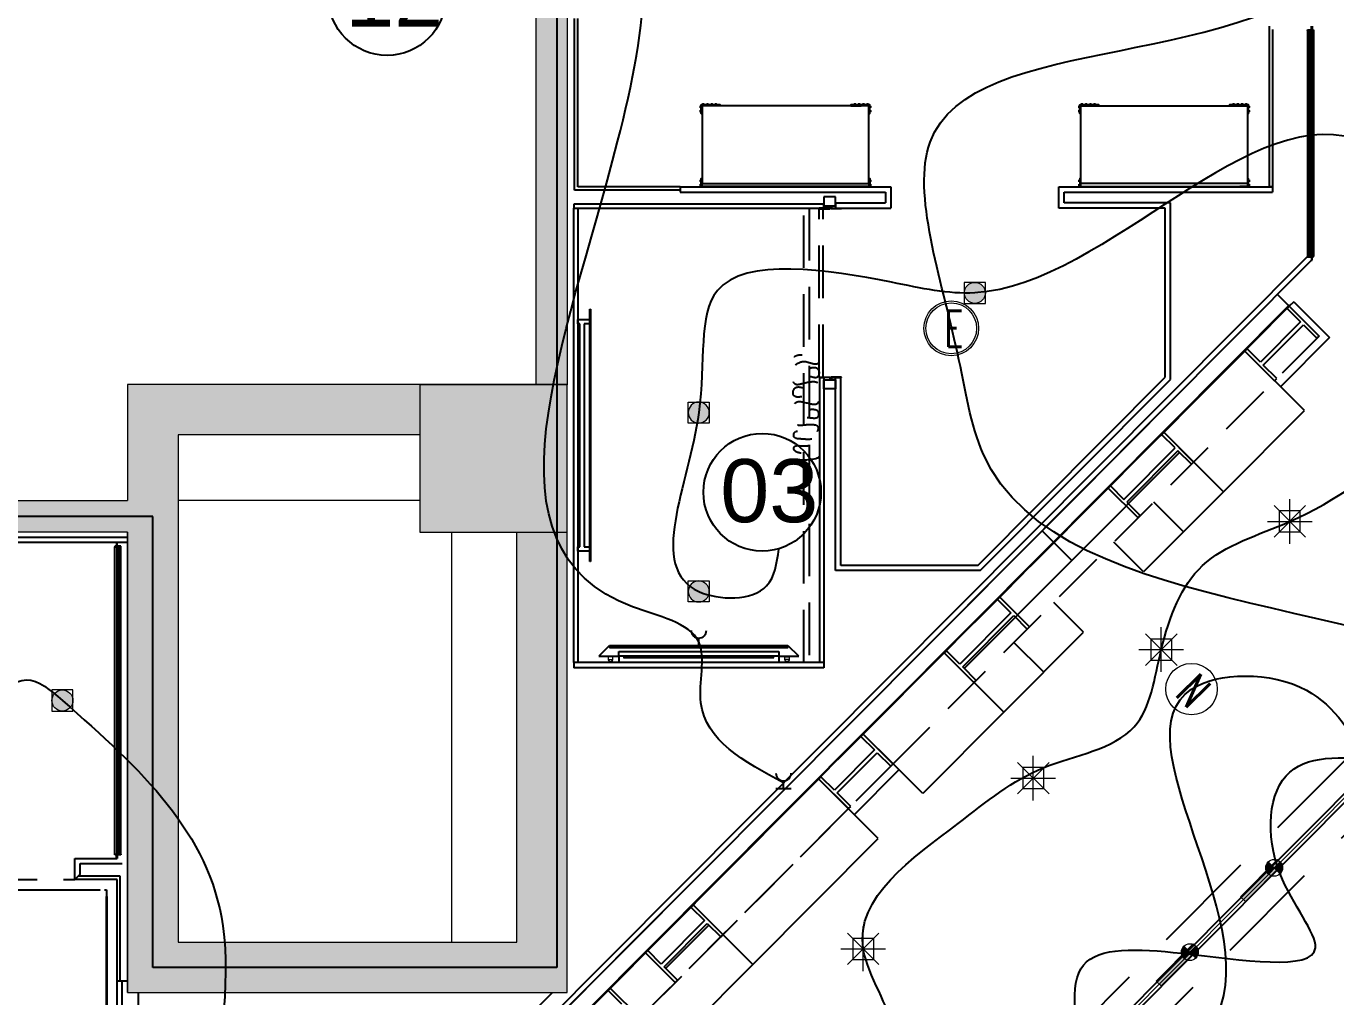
# Model space of a CAD drawing. Header units: millimetres. Extents: x 5896 to 6381, y 4295 to 4378.
# Drawn here: x 6315.43 to 6321.66, y 4362.7 to 4367.32 of the extents above; entities that cross this region are included whole.
import ezdxf

# ---------------------------------------------------------------- set-up
doc = ezdxf.new("R2010")
doc.units = ezdxf.units.MM
for name, pattern in [('DASHED', [0.75, 0.5, -0.25]), ('HIDDEN2', [0.1875, 0.125, -0.0625]), ('NASCOSTA', [0.375, 0.25, -0.125]), ('PHANTOM2', [1.25, 0.625, -0.125, 0.125, -0.125, 0.125, -0.125]), ('PUNTO2', [0.125, 0, -0.125]), ('TRATTEGGIATA', [0.75, 0.5, -0.25])]:
    doc.linetypes.add(name, pattern=pattern)
for name, color, linetype in [('ax-arredo piani', 2, 'Continuous'), ('ax-arredo piani rossi', 1, 'Continuous'), ('ax-arredo proiezioni', 1, 'NASCOSTA'), ('ax-arredo sez', 6, 'Continuous'), ('Pareti02', 3, 'Continuous'), ('piani-rossi', 1, 'Continuous'), ('proiezioni', 2, 'NASCOSTA'), ('sezioni 02', 3, 'Continuous'), ('tenda', 2, 'HIDDEN2'), ('TESTI', 3, 'Continuous'), ('Urban', 6, 'Continuous'), ('VITI', 1, 'Continuous')]:
    doc.layers.add(name, color=color, linetype=linetype)
for name, color, linetype, true_color in [('LD_beam', 7, 'DASHED', 0x7ec8c8), ('LD_track', 7, 'Continuous', 0x7ec8c8), ('PROIEZ-FASCIONE', 7, 'TRATTEGGIATA', 0xb4b08e)]:
    doc.layers.add(name, color=color, linetype=linetype, true_color=true_color)
doc.layers.add('LD_def-points', color=11, linetype='Continuous', lineweight=5, plot=False)
for name, color, linetype, lineweight, true_color in [('LD_light', 7, 'Continuous', 5, 0xf00000), ('LD_N', 7, 'Continuous', 9, 0x41c62a), ('R-HATCH', 7, 'Continuous', 9, 0xbababa), ('R-WALL', 7, 'Continuous', 9, 0xbababa)]:
    doc.layers.add(name, color=color, linetype=linetype, lineweight=lineweight, true_color=true_color)
doc.layers.add('R-BORDER', color=7, linetype='PHANTOM2', true_color=0xdb0000, plot=False)
doc.styles.add('cart-inver', font='Arial.ttf')
doc.styles.add('SIMPLEX', font='SIMPLEX.SHX', dxfattribs={"width": 0.65})

# ---------------------------------------------------------------- blocks, each defined once
blk = doc.blocks.new('f')
at = {"layer": 'LD_light', "lineweight": 5, "ltscale": 0.5}
h = blk.add_hatch(color=256, dxfattribs=at)
h.dxf.hatch_style = 1
h.paths.add_polyline_path([(-4698.39, 3404.16, 0.414214), (-4702.39, 3400.16), (-4698.39, 3400.16)])
at = {"layer": 'LD_light', "lineweight": 5}
h = blk.add_hatch(color=256, dxfattribs=at)
h.dxf.hatch_style = 1
h.paths.add_polyline_path([(-4677.39, 3398.53), (-4677.39, 3401.79), (-4702.39, 3401.79), (-4702.39, 3398.53)])
at = {"layer": 'LD_light', "lineweight": 5, "ltscale": 0.5}
h = blk.add_hatch(color=256, dxfattribs=at)
h.dxf.hatch_style = 1
h.paths.add_polyline_path([(-4694.39, 3400.16), (-4698.39, 3400.16), (-4698.39, 3396.16, 0.414214)])
at = {"layer": 'LD_light', "lineweight": 5}
for p, q in [((-4702.39, 3400.16), (-4694.39, 3400.16)), ((-4698.39, 3404.16), (-4698.39, 3396.16))]:
    blk.add_line(p, q, dxfattribs=at)
blk.add_lwpolyline([(-4677.39, 3401.79), (-4702.39, 3401.79), (-4702.39, 3398.53), (-4677.39, 3398.53)], close=True, dxfattribs=at)
blk.add_circle((-4698.39, 3400.16), 4, dxfattribs=at)
blk.add_circle((-4698.39, 3400.16), 4, dxfattribs=at)
blk = doc.blocks.new('E7')
at = {"layer": 'LD_light'}
for p, q in [((-0.075, -0.075), (0.075, 0.075)), ((-0.075, 0.075), (0.075, -0.075)), ((0, -0.1061), (0, 0.1061)), ((-0.1061, 0), (0.1061, 0))]:
    blk.add_line(p, q, dxfattribs=at)
blk.add_lwpolyline([(-0.05, -0.05), (0.05, -0.05), (0.05, 0.05), (-0.05, 0.05)], close=True, dxfattribs=at)
blk = doc.blocks.new('E2-6')
at = {"layer": 'LD_light'}
h = blk.add_hatch(color=256, dxfattribs=at)
h.dxf.hatch_style = 1
edge = h.paths.add_edge_path()
edge.add_arc((0, 0), 0.05, 0, 360)
blk.add_lwpolyline([(-0.05, -0.05), (0.05, -0.05), (0.05, 0.05), (-0.05, 0.05)], close=True, dxfattribs=at)
blk.add_circle((0, 0), 0.05, dxfattribs=at)
blk = doc.blocks.new('sp')
at = {"layer": 'LD_light'}
h = blk.add_hatch(color=256, dxfattribs=at)
h.dxf.hatch_style = 1
h.paths.add_polyline_path([(-6562.86, 2775.33, 1), (-6552.86, 2775.33, 1)])
blk.add_lwpolyline([(-6562.86, 2770.33), (-6552.86, 2770.33), (-6552.86, 2780.33), (-6562.86, 2780.33)], close=True, dxfattribs=at)
blk.add_circle((-6557.86, 2775.33), 5, dxfattribs=at)
blk = doc.blocks.new('ioo')
at = {"layer": 'LD_light', "elevation": 0}
blk.add_lwpolyline([(-3044.5, 2505.5), (-3066.5, 2505.5), (-3066.5, 2493.5), (-3044.5, 2493.5)], close=True, dxfattribs=at)
at = {"layer": 'LD_light', "ltscale": 0.1}
for radius in [11, 10]:
    blk.add_arc((-3055.5, 2505.5, 0), radius, 359.79563, 180.20437, dxfattribs=at)
blk = doc.blocks.new('e')
at = {"layer": 'LD_light', "color": 160, "true_color": 0x1a53ff}
for radius in [8.4, 7.78]:
    blk.add_circle((0, 0), radius, dxfattribs=at)
at = {"layer": 'LD_light', "color": 160, "true_color": 0x1a53ff, "style": 'SIMPLEX', "width": 0.65}
blk.add_text('E', height=11.01, dxfattribs=at).set_placement((-2.02, -5.7))
blk = doc.blocks.new('notturna')
at = {"layer": 'LD_N'}
blk.add_circle((21.1399, -17.0434), 0.084, dxfattribs=at)
at = {"layer": 'LD_N', "style": 'SIMPLEX', "width": 0.65}
blk.add_text('N', height=0.1101, dxfattribs=at).set_placement((21.1144, -17.0975))
blk = doc.blocks.new('bullone fianco')
at = {"layer": 'VITI'}
for p, q in [((-0.0033, 0.0002), (-0.0033, 0.007)), ((-0.0003, 0.0081), (-0.0029, 0.0081)), ((-0.0003, 0.0059), (-0.0029, 0.0059)), ((-0.0003, 0.0013), (-0.0029, 0.0013)), ((-0.0003, -0.001), (-0.0003, 0.0081)), ((-0.0003, 0.0072), (-0.0003, 0.0081)), ((0, 0.0072), (-0.0003, 0.0072)), ((-0.0003, 0), (-0.0003, -0.001)), ((0, 0), (-0.0003, 0)), ((0, 0), (0, 0.0072)), ((-0.0003, -0.001), (-0.0029, -0.001))]:
    blk.add_line(p, q, dxfattribs=at)
for centre, radius, start, end in [((-0.0012, 0.007), 0.00209, 147.13278, 212.86722), ((0.0046, 0.0036), 0.00787, 163.22135, 196.77865), ((-0.0012, 0.0002), 0.00209, 147.13278, 212.86722)]:
    blk.add_arc(centre, radius, start, end, dxfattribs=at)
blk = doc.blocks.new('112')
at = {"layer": 'R-HATCH', "ltscale": 10000}
h = blk.add_hatch(color=253, dxfattribs=at)
h.dxf.hatch_style = 1
h.paths.add_polyline_path([(6103.7307, 4414.0136), (6104.4307, 4414.0136), (6104.4307, 4414.7136), (6103.7307, 4414.7136)])
h.paths.add_polyline_path([(6104.4307, 4422.4121), (6104.4307, 4423.1121), (6103.7307, 4423.1121), (6103.7307, 4422.4121)])
h.paths.add_polyline_path([(6095.3307, 4422.4136), (6095.3307, 4423.1136), (6096.0307, 4423.1136), (6096.0307, 4422.4136)])
h.paths.add_polyline_path([(6096.0307, 4414.0136), (6096.0307, 4414.7136), (6095.3307, 4414.7136), (6095.3307, 4414.0136)])
h.paths.add_polyline_path([(6096.0307, 4405.6126), (6096.0307, 4406.3126), (6095.3307, 4406.3126), (6095.3307, 4405.6126)])
h.paths.add_polyline_path([(6087.6307, 4405.8039), (6087.6307, 4406.5039), (6086.9307, 4406.5039), (6086.9307, 4405.8039)])
h.paths.add_polyline_path([(6086.9307, 4414.7136), (6087.6307, 4414.7136), (6087.6307, 4414.0136), (6086.9307, 4414.0136)])
h = blk.add_hatch(color=253, dxfattribs=at)
h.dxf.hatch_style = 1
h.paths.add_polyline_path([(6096.0307, 4417.3256), (6096.0307, 4422.4136), (6095.9307, 4422.4136), (6095.9307, 4417.4256), (6095.3807, 4417.4256), (6095.3807, 4417.3256), (6095.8807, 4417.3256), (6095.8807, 4414.7156), (6096.0307, 4414.7156)])
h = blk.add_hatch(color=253, dxfattribs=at)
h.dxf.hatch_style = 1
h.paths.add_polyline_path([(6094.1807, 4414.4756), (6095.3307, 4414.4756), (6095.3307, 4414.7156), (6093.9407, 4414.7156), (6093.9407, 4414.1636), (6087.6307, 4414.1636), (6087.6307, 4414.0136), (6093.9407, 4414.0136), (6093.9407, 4411.8256), (6096.0307, 4411.8256), (6096.0307, 4414.0136), (6095.7907, 4414.0136), (6095.7907, 4412.0656), (6094.1807, 4412.0656)])
at = {"layer": 'ax-arredo piani', "color": 253}
for p, q in [((6096.1377, 4415.0737), (6096.1407, 4415.0737)), ((6096.1377, 4413.8737), (6096.1377, 4415.0737)), ((6096.1407, 4415.0737), (6096.1407, 4413.8737)), ((6096.0807, 4415.0037), (6096.0807, 4415.0237)), ((6096.0807, 4415.0237), (6096.1377, 4415.0237)), ((6096.0907, 4415.0037), (6096.0807, 4415.0037)), ((6096.0907, 4413.9437), (6096.0907, 4415.0037)), ((6096.1377, 4415.0037), (6096.1107, 4415.0037)), ((6096.1107, 4415.0037), (6096.1107, 4413.9437)), ((6096.1377, 4415.0237), (6096.1377, 4415.0037)), ((6099.2512, 4414.8742), (6098.8665, 4414.488)), ((6099.5346, 4414.5919), (6099.2512, 4414.8742)), ((6099.1498, 4414.2057), (6099.5346, 4414.5919)), ((6097.7761, 4413.5068), (6098.7992, 4414.5338)), ((6098.8665, 4414.488), (6099.1498, 4414.2057)), ((6097.9178, 4413.3656), (6098.9409, 4414.3927)), ((6098.2876, 4414.0203), (6098.4293, 4413.8791)), ((6096.0807, 4413.9237), (6096.0807, 4413.9437)), ((6096.0807, 4413.9437), (6096.0907, 4413.9437)), ((6096.1107, 4413.9437), (6096.1377, 4413.9437)), ((6096.1377, 4413.9437), (6096.1377, 4413.9237)), ((6096.1377, 4413.9237), (6096.0807, 4413.9237)), ((6096.1407, 4413.8737), (6096.1377, 4413.8737)), ((6097.4374, 4413.0535), (6097.8222, 4413.4397)), ((6097.8222, 4413.4397), (6098.1055, 4413.1574)), ((6098.1055, 4413.1574), (6097.7208, 4412.7712)), ((6097.7208, 4412.7712), (6097.4374, 4413.0535)), ((6097.2256, 4412.8409), (6096.6291, 4412.2421)), ((6097.2257, 4412.8409), (6096.6292, 4412.2421)), ((6097.509, 4412.5585), (6097.2256, 4412.8409)), ((6097.5091, 4412.5586), (6097.2257, 4412.8409)), ((6096.9125, 4411.9598), (6097.5091, 4412.5586)), ((6096.9125, 4411.9598), (6097.509, 4412.5585)), ((6096.3564, 4412.0817), (6096.5619, 4412.288)), ((6096.5726, 4412.2987), (6096.5725, 4412.2986)), ((6096.6291, 4412.2421), (6096.9125, 4411.9598)), ((6096.6292, 4412.2421), (6096.9125, 4411.9598)), ((6096.4981, 4411.9405), (6096.7036, 4412.1468)), ((6096.7143, 4412.1575), (6096.7142, 4412.1575)), ((6096.1678, 4411.8924), (6095.9623, 4411.6861))]:
    blk.add_line(p, q, dxfattribs=at)
for points in [[(6097.464, 4416.0397), (6097.464, 4416.0397), (6096.672, 4416.0397), (6096.672, 4416.0397), (6096.672, 4416.0397), (6096.672, 4415.6707), (6097.464, 4415.6707), (6097.464, 4416.0397)], [(6096.757, 4416.0427), (6096.757, 4416.0397), (6096.708, 4416.0397), (6096.708, 4416.0427)], [(6097.379, 4416.0427), (6097.379, 4416.0397), (6097.428, 4416.0397), (6097.428, 4416.0427)]]:
    blk.add_lwpolyline(points, close=True, dxfattribs=at)
at = {"layer": 'ax-arredo piani', "color": 253, "elevation": 0}
for points in [[(6098.472, 4416.0397), (6098.472, 4416.0397), (6099.264, 4416.0397), (6099.264, 4416.0397), (6099.264, 4416.0397), (6099.264, 4415.6707), (6098.472, 4415.6707), (6098.472, 4416.0397)], [(6098.557, 4416.0427), (6098.557, 4416.0397), (6098.508, 4416.0397), (6098.508, 4416.0427)], [(6099.179, 4416.0427), (6099.179, 4416.0397), (6099.228, 4416.0397), (6099.228, 4416.0427)]]:
    blk.add_lwpolyline(points, close=True, dxfattribs=at)
at = {"layer": 'ax-arredo piani rossi', "color": 253}
for p, q in [((6099.578, 4416.3978), (6099.5781, 4415.3256)), ((6099.4063, 4415.1432), (6099.4629, 4415.0867)), ((6099.4841, 4415.108), (6099.4629, 4415.0867)), ((6099.4841, 4415.108), (6099.6541, 4414.9386)), ((6099.6541, 4414.9386), (6099.4212, 4414.7048)), ((6099.1498, 4414.2057), (6098.7704, 4413.8247)), ((6099.1498, 4414.2057), (6098.7704, 4413.8247)), ((6099.1498, 4414.2057), (6098.9601, 4414.0152)), ((6098.9601, 4414.0152), (6098.8184, 4414.1564)), ((6093.8807, 4412.4836), (6093.8807, 4413.9436)), ((6098.7704, 4413.8247), (6098.6287, 4413.9659)), ((6098.7704, 4413.8247), (6098.6287, 4413.9659)), ((6098.485, 4413.5383), (6098.3433, 4413.6795)), ((6098.1055, 4413.1574), (6098.485, 4413.5383)), ((6098.2953, 4413.3479), (6098.1536, 4413.489)), ((6098.1055, 4413.1574), (6098.2953, 4413.3479)), ((6097.3957, 4412.6716), (6097.6074, 4412.8841)), ((6096.019, 4411.6296), (6096.6398, 4412.2528)), ((6096.2918, 4411.3367), (6096.9125, 4411.9598))]:
    blk.add_line(p, q, dxfattribs=at)
at = {"layer": 'ax-arredo proiezioni', "color": 253}
for p, q in [((6097.1557, 4413.3938), (6097.1557, 4415.5537)), ((6097.1557, 4415.5537), (6097.1807, 4415.5537)), ((6097.1807, 4415.5537), (6097.1807, 4413.3938)), ((6097.1807, 4413.3938), (6097.1557, 4413.3938))]:
    blk.add_line(p, q, dxfattribs=at)
at = {"layer": 'ax-arredo sez', "color": 253}
for p, q in [((6096.0657, 4415.6387), (6096.0657, 4416.4537)), ((6096.0807, 4415.6537), (6096.0807, 4416.4537)), ((6099.368, 4415.6537), (6099.368, 4416.4178)), ((6099.383, 4416.4028), (6099.383, 4415.6537)), ((6099.55, 4416.3978), (6099.55, 4416.4008)), ((6099.55, 4416.4008), (6099.568, 4416.4008)), ((6099.578, 4416.3978), (6099.55, 4416.3978)), ((6099.56, 4416.3978), (6099.55, 4416.3978)), ((6099.55, 4416.3978), (6099.5501, 4415.3256)), ((6099.56, 4416.3968), (6099.561, 4416.3978)), ((6099.5601, 4415.3256), (6099.56, 4416.3978)), ((6099.5601, 4415.3266), (6099.56, 4416.3968)), ((6099.561, 4416.3978), (6099.567, 4416.3978)), ((6099.567, 4416.3978), (6099.568, 4416.3968)), ((6099.568, 4416.4008), (6099.568, 4416.4178)), ((6099.568, 4416.3968), (6099.5681, 4415.3266)), ((6099.571, 4416.4178), (6099.571, 4416.4008)), ((6099.571, 4416.4008), (6099.578, 4416.4008)), ((6099.578, 4416.4008), (6099.578, 4416.3978)), ((6096.568, 4415.6387), (6096.0657, 4415.6387)), ((6096.568, 4415.6537), (6096.0807, 4415.6537)), ((6096.568, 4415.6537), (6096.568, 4415.6387)), ((6099.383, 4415.6537), (6099.368, 4415.6537)), ((6097.2919, 4415.5567), (6097.2752, 4415.5567)), ((6097.2752, 4415.5567), (6097.2752, 4415.5537)), ((6097.2919, 4415.5537), (6097.2919, 4415.5567)), ((6097.2752, 4415.5537), (6097.2277, 4415.5537)), ((6097.2277, 4415.5537), (6097.2277, 4415.5507)), ((6097.2277, 4415.5507), (6097.2782, 4415.5507)), ((6097.2782, 4415.5507), (6097.2782, 4415.5537)), ((6097.2782, 4415.5537), (6097.2919, 4415.5537)), ((6097.2832, 4415.5507), (6097.2832, 4415.5537)), ((6097.2832, 4415.5537), (6097.3337, 4415.5537)), ((6097.3337, 4415.5507), (6097.2832, 4415.5507)), ((6097.3337, 4415.5537), (6097.3337, 4415.5507)), ((6099.5781, 4415.3256), (6099.5501, 4415.3256)), ((6099.5501, 4415.3256), (6099.5501, 4415.3226)), ((6099.5501, 4415.3256), (6099.5601, 4415.3256)), ((6099.5501, 4415.3226), (6099.5681, 4415.3226)), ((6099.5611, 4415.3256), (6099.5601, 4415.3266)), ((6099.5671, 4415.3256), (6099.5611, 4415.3256)), ((6099.5681, 4415.3266), (6099.5671, 4415.3256)), ((6099.5681, 4415.3226), (6099.5681, 4415.3056)), ((6099.5711, 4415.3056), (6099.5711, 4415.3226)), ((6099.5711, 4415.3226), (6099.5781, 4415.3226)), ((6099.5781, 4415.3226), (6099.5781, 4415.3256)), ((6099.5681, 4415.3056), (6099.5711, 4415.3056)), ((6099.4629, 4415.0867), (6099.4524, 4415.0761)), ((6099.4524, 4415.0761), (6099.5165, 4415.0122)), ((6099.6046, 4414.9456), (6099.4629, 4415.0867)), ((6099.5165, 4415.0122), (6099.3259, 4414.8209)), ((6099.3394, 4414.8075), (6099.5299, 4414.9988)), ((6099.5299, 4414.9988), (6099.594, 4414.935)), ((6099.594, 4414.935), (6099.6046, 4414.9456)), ((6099.2618, 4414.8848), (6099.2512, 4414.8742)), ((6099.2512, 4414.8742), (6099.3929, 4414.733)), ((6099.3259, 4414.8209), (6099.2618, 4414.8848)), ((6097.2277, 4414.7477), (6097.2277, 4414.7507)), ((6097.2277, 4414.7507), (6097.2782, 4414.7507)), ((6097.2752, 4414.7477), (6097.2277, 4414.7477)), ((6097.2752, 4414.7447), (6097.2752, 4414.7477)), ((6097.2782, 4414.7507), (6097.2782, 4414.7477)), ((6097.2782, 4414.7477), (6097.2919, 4414.7477)), ((6097.2832, 4414.7507), (6097.2832, 4414.7477)), ((6097.3337, 4414.7507), (6097.2832, 4414.7507)), ((6097.2832, 4414.7477), (6097.3337, 4414.7477)), ((6097.2919, 4414.7477), (6097.2919, 4414.7447)), ((6097.3337, 4414.7477), (6097.3337, 4414.7507)), ((6099.4035, 4414.7437), (6099.3394, 4414.8075)), ((6097.2919, 4414.7447), (6097.2752, 4414.7447)), ((6099.3929, 4414.733), (6099.4035, 4414.7437)), ((6098.8559, 4414.4773), (6098.8665, 4414.488)), ((6098.92, 4414.4135), (6098.8559, 4414.4773)), ((6098.8665, 4414.488), (6099.0082, 4414.3468)), ((6098.6769, 4414.1695), (6098.92, 4414.4135)), ((6098.9335, 4414.4001), (6098.6904, 4414.1561)), ((6098.9976, 4414.3362), (6098.9335, 4414.4001)), ((6099.0082, 4414.3468), (6098.9976, 4414.3362)), ((6098.6022, 4414.2227), (6098.6128, 4414.2333)), ((6098.7439, 4414.0816), (6098.6022, 4414.2227)), ((6098.6128, 4414.2333), (6098.6769, 4414.1695)), ((6098.6904, 4414.1561), (6098.7545, 4414.0922)), ((6098.7545, 4414.0922), (6098.7439, 4414.0816)), ((6093.8877, 4413.9466), (6093.8807, 4413.9466)), ((6093.8807, 4413.9466), (6093.8807, 4413.9436)), ((6093.8807, 4413.9436), (6093.9087, 4413.9436)), ((6093.8907, 4413.9636), (6093.8877, 4413.9636)), ((6093.8877, 4413.9636), (6093.8877, 4413.9466)), ((6093.8907, 4413.9466), (6093.8907, 4413.9636)), ((6093.9087, 4413.9466), (6093.8907, 4413.9466)), ((6093.8907, 4413.9426), (6093.8917, 4413.9436)), ((6093.8907, 4412.4846), (6093.8907, 4413.9426)), ((6093.8917, 4413.9436), (6093.8977, 4413.9436)), ((6093.8977, 4413.9436), (6093.8987, 4413.9426)), ((6093.9087, 4413.9436), (6093.8987, 4413.9436)), ((6093.8987, 4413.9436), (6093.8987, 4412.4836)), ((6093.8987, 4413.9426), (6093.8987, 4412.4846)), ((6093.9087, 4413.9436), (6093.9087, 4413.9466)), ((6093.9087, 4412.4836), (6093.9087, 4413.9436)), ((6098.0864, 4413.705), (6098.0758, 4413.6943)), ((6098.0758, 4413.6943), (6098.1399, 4413.6305)), ((6098.2281, 4413.5638), (6098.0864, 4413.705)), ((6098.1399, 4413.6305), (6097.8969, 4413.3865)), ((6097.9103, 4413.373), (6098.1534, 4413.617)), ((6098.1534, 4413.617), (6098.2175, 4413.5532)), ((6098.2175, 4413.5532), (6098.2281, 4413.5638)), ((6096.2307, 4413.4738), (6096.1807, 4413.4238)), ((6096.2307, 4413.4658), (6096.2307, 4413.4738)), ((6097.0807, 4413.4658), (6096.2307, 4413.4658)), ((6096.2327, 4413.4738), (6096.2317, 4413.4728)), ((6096.2317, 4413.4728), (6096.2317, 4413.4668)), ((6096.2317, 4413.4668), (6096.2327, 4413.4658)), ((6097.0787, 4413.4738), (6096.2327, 4413.4738)), ((6096.2327, 4413.4658), (6097.0787, 4413.4658)), ((6096.2757, 4413.4238), (6096.2757, 4413.4472)), ((6096.2757, 4413.4472), (6097.0357, 4413.4472)), ((6097.0357, 4413.4472), (6097.0357, 4413.4238)), ((6097.0797, 4413.4728), (6097.0787, 4413.4738)), ((6097.0787, 4413.4658), (6097.0797, 4413.4668)), ((6097.0797, 4413.4668), (6097.0797, 4413.4728)), ((6097.1307, 4413.4238), (6097.0807, 4413.4738)), ((6097.0807, 4413.4738), (6097.0807, 4413.4658)), ((6097.8328, 4413.4503), (6097.8222, 4413.4397)), ((6097.8222, 4413.4397), (6097.9639, 4413.2985)), ((6097.8969, 4413.3865), (6097.8328, 4413.4503)), ((6096.1807, 4413.4238), (6096.2757, 4413.4238)), ((6097.0357, 4413.4238), (6096.2757, 4413.4238)), ((6096.2757, 4413.4238), (6096.2757, 4413.3938)), ((6097.0357, 4413.4238), (6097.0357, 4413.3938)), ((6097.0357, 4413.4238), (6097.1307, 4413.4238)), ((6097.9744, 4413.3092), (6097.9103, 4413.373)), ((6097.9639, 4413.2985), (6097.9744, 4413.3092)), ((6097.4374, 4413.0535), (6097.4268, 4413.0428)), ((6097.4268, 4413.0428), (6097.4909, 4412.979)), ((6097.5791, 4412.9123), (6097.4374, 4413.0535)), ((6097.4909, 4412.979), (6097.3004, 4412.7877)), ((6097.3138, 4412.7743), (6097.5044, 4412.9656)), ((6097.5044, 4412.9656), (6097.5685, 4412.9017)), ((6097.5685, 4412.9017), (6097.5791, 4412.9123)), ((6097.2363, 4412.8516), (6097.2257, 4412.8409)), ((6097.2257, 4412.8409), (6097.3674, 4412.6998)), ((6097.3004, 4412.7877), (6097.2363, 4412.8516)), ((6097.378, 4412.7104), (6097.3138, 4412.7743)), ((6097.3674, 4412.6998), (6097.378, 4412.7104)), ((6093.8807, 4412.4806), (6093.8807, 4412.4836)), ((6093.8807, 4412.4836), (6093.9087, 4412.4836)), ((6093.8877, 4412.4806), (6093.8807, 4412.4806)), ((6093.8877, 4412.4636), (6093.8877, 4412.4806)), ((6093.8907, 4412.4636), (6093.8877, 4412.4636)), ((6093.8917, 4412.4836), (6093.8907, 4412.4846)), ((6093.9087, 4412.4806), (6093.8907, 4412.4806)), ((6093.8907, 4412.4806), (6093.8907, 4412.4636)), ((6093.8977, 4412.4836), (6093.8917, 4412.4836)), ((6093.8987, 4412.4846), (6093.8977, 4412.4836)), ((6093.8987, 4412.4836), (6093.9087, 4412.4836)), ((6093.9087, 4412.4836), (6093.9087, 4412.4806)), ((6093.8907, 4412.3636), (6093.6907, 4412.3636)), ((6093.9057, 4412.3786), (6093.7057, 4412.3786)), ((6093.8907, 4411.8814), (6093.8907, 4412.3636)), ((6093.9057, 4411.8814), (6093.9057, 4412.3786)), ((6096.6292, 4412.2421), (6096.6186, 4412.2315)), ((6096.6186, 4412.2315), (6096.6827, 4412.1676)), ((6096.7709, 4412.101), (6096.6292, 4412.2421)), ((6096.6827, 4412.1676), (6096.4772, 4411.9614)), ((6096.4906, 4411.9479), (6096.6962, 4412.1542)), ((6096.6962, 4412.1542), (6096.7603, 4412.0904)), ((6096.7603, 4412.0904), (6096.7709, 4412.101)), ((6096.4131, 4412.0252), (6096.4025, 4412.0146)), ((6096.4025, 4412.0146), (6096.5442, 4411.8734)), ((6096.4772, 4411.9614), (6096.4131, 4412.0252)), ((6096.5548, 4411.8841), (6096.4906, 4411.9479)), ((6096.5442, 4411.8734), (6096.5548, 4411.8841)), ((6096.2351, 4411.8466), (6096.2245, 4411.8359)), ((6096.2245, 4411.8359), (6096.2886, 4411.7721)), ((6096.3768, 4411.7054), (6096.2351, 4411.8466))]:
    blk.add_line(p, q, dxfattribs=at)
for points in [[(6096.708, 4416.0407), (6096.708, 4416.0437), (6096.668, 4416.0437), (6096.668, 4416.0037), (6096.671, 4416.0037), (6096.671, 4416.0407), (6096.708, 4416.0407)], [(6097.428, 4416.0407), (6097.428, 4416.0437), (6097.468, 4416.0437), (6097.468, 4416.0037), (6097.465, 4416.0037), (6097.465, 4416.0407), (6097.428, 4416.0407)], [(6096.708, 4415.6567), (6096.708, 4415.6537), (6096.668, 4415.6537), (6096.668, 4415.6937), (6096.671, 4415.6937), (6096.671, 4415.6567), (6096.708, 4415.6567)], [(6097.428, 4415.6567), (6097.428, 4415.6537), (6097.468, 4415.6537), (6097.468, 4415.6937), (6097.465, 4415.6937), (6097.465, 4415.6567), (6097.428, 4415.6567)]]:
    blk.add_lwpolyline(points, dxfattribs=at)
at = {"layer": 'ax-arredo sez', "color": 253, "elevation": 0}
for points in [[(6098.508, 4416.0407), (6098.508, 4416.0437), (6098.468, 4416.0437), (6098.468, 4416.0037), (6098.471, 4416.0037), (6098.471, 4416.0407), (6098.508, 4416.0407)], [(6099.228, 4416.0407), (6099.228, 4416.0437), (6099.268, 4416.0437), (6099.268, 4416.0037), (6099.265, 4416.0037), (6099.265, 4416.0407), (6099.228, 4416.0407)], [(6098.508, 4415.6567), (6098.508, 4415.6537), (6098.468, 4415.6537), (6098.468, 4415.6937), (6098.471, 4415.6937), (6098.471, 4415.6567), (6098.508, 4415.6567)], [(6099.228, 4415.6567), (6099.228, 4415.6537), (6099.268, 4415.6537), (6099.268, 4415.6937), (6099.265, 4415.6937), (6099.265, 4415.6567), (6099.228, 4415.6567)]]:
    blk.add_lwpolyline(points, dxfattribs=at)
at = {"layer": 'ax-arredo sez', "color": 253}
blk.add_lwpolyline([(6097.465, 4415.6697), (6097.465, 4415.6567), (6096.671, 4415.6567), (6096.671, 4415.6697)], close=True, dxfattribs=at)
at = {"layer": 'ax-arredo sez', "color": 253, "elevation": 0}
blk.add_lwpolyline([(6098.471, 4415.6697), (6098.471, 4415.6567), (6099.265, 4415.6567), (6099.265, 4415.6697)], close=True, dxfattribs=at)
at = {"layer": 'Pareti02', "color": 253}
for p, q in [((6096.568, 4415.6537), (6097.568, 4415.6537)), ((6096.568, 4415.6537), (6096.568, 4415.6287)), ((6096.568, 4415.6287), (6097.543, 4415.6287)), ((6097.543, 4415.6287), (6097.543, 4415.5787)), ((6097.568, 4415.6537), (6097.568, 4415.5538)), ((6097.568, 4415.6537), (6097.568, 4415.5537)), ((6098.368, 4415.5537), (6098.368, 4415.6537)), ((6098.368, 4415.6537), (6099.383, 4415.6537)), ((6098.393, 4415.5787), (6098.393, 4415.6287)), ((6098.393, 4415.6287), (6099.383, 4415.6287)), ((6099.383, 4415.6537), (6099.383, 4415.6287)), ((6097.3057, 4415.5787), (6097.543, 4415.5787)), ((6097.3057, 4415.5787), (6097.3057, 4415.5537)), ((6098.8982, 4415.5787), (6098.393, 4415.5787)), ((6098.8982, 4414.7395), (6098.8982, 4415.5787)), ((6097.3057, 4415.5537), (6097.568, 4415.5537)), ((6098.8732, 4415.5537), (6098.368, 4415.5537)), ((6098.8732, 4414.7498), (6098.8732, 4415.5537)), ((6094.9859, 4410.7414), (6099.5501, 4415.3229)), ((6095.0029, 4410.723), (6099.5681, 4415.3056)), ((6097.3057, 4413.8308), (6097.3057, 4414.7477)), ((6097.3307, 4413.8558), (6097.3307, 4414.7477)), ((6097.9826, 4413.8558), (6098.8732, 4414.7498)), ((6097.993, 4413.8308), (6098.8982, 4414.7395)), ((6093.9407, 4413.9886), (6092.8607, 4413.9886)), ((6093.9407, 4413.9636), (6092.8857, 4413.9636)), ((6097.993, 4413.8308), (6097.3057, 4413.8308)), ((6097.9826, 4413.8558), (6097.3307, 4413.8558)), ((6097.2497, 4413.3938), (6096.0617, 4413.3938)), ((6096.0617, 4413.3938), (6096.0617, 4413.3688)), ((6097.2497, 4413.3938), (6097.2497, 4413.3688)), ((6097.2497, 4413.3688), (6096.0617, 4413.3688)), ((6093.6907, 4412.3636), (6093.6907, 4412.4636)), ((6093.6907, 4412.4636), (6093.8907, 4412.4636)), ((6093.7157, 4412.3886), (6093.6907, 4412.3636)), ((6093.7157, 4412.3886), (6093.7157, 4412.4386)), ((6093.7157, 4412.4386), (6093.9157, 4412.4386)), ((6093.8907, 4410.8814), (6093.8907, 4411.8814)), ((6093.8907, 4411.8814), (6093.9407, 4411.8814)), ((6093.9157, 4410.8814), (6093.9157, 4411.8814)), ((6093.9907, 4411.8256), (6093.9907, 4410.748)), ((6094.9859, 4410.8476), (6095.9602, 4411.8256))]:
    blk.add_line(p, q, dxfattribs=at)
at = {"layer": 'piani-rossi', "color": 253}
blk.add_line((6095.9517, 4411.6755), (6096.5725, 4412.2986), dxfattribs=at)
at = {"layer": 'PROIEZ-FASCIONE', "color": 253}
for p, q in [((6087.8307, 4412.3136), (6093.8407, 4412.3136)), ((6093.8407, 4412.3136), (6093.8407, 4410.723))]:
    blk.add_line(p, q, dxfattribs=at)
at = {"layer": 'proiezioni', "color": 253}
for p, q in [((6097.2277, 4414.7507), (6097.2277, 4415.5507)), ((6097.2477, 4414.7507), (6097.2477, 4415.5507)), ((6097.4374, 4413.0535), (6099.4629, 4415.0867)), ((6099.4629, 4415.0867), (6099.6046, 4414.9456)), ((6099.6046, 4414.9456), (6097.5791, 4412.9123)), ((6095.2002, 4410.8077), (6097.4374, 4413.0535)), ((6097.4374, 4413.0535), (6097.5791, 4412.9123)), ((6097.5791, 4412.9123), (6097.4374, 4413.0535)), ((6097.5791, 4412.9123), (6095.3418, 4410.6665)), ((6095.4119, 4411.0202), (6097.2257, 4412.8409)), ((6097.2257, 4412.8409), (6097.3674, 4412.6998)), ((6097.3674, 4412.6998), (6095.5536, 4410.8791)), ((6092.8857, 4412.3636), (6093.6907, 4412.3636))]:
    blk.add_line(p, q, dxfattribs=at)
at = {"layer": 'R-BORDER', "color": 253, "ltscale": 10000}
for p, q in [((6095.9807, 4421.9837), (6095.9807, 4411.9456)), ((6094.0607, 4414.0886), (6087.6807, 4414.0886)), ((6094.0607, 4411.9456), (6094.0607, 4414.0886)), ((6095.9807, 4411.9456), (6094.0607, 4411.9456))]:
    blk.add_line(p, q, dxfattribs=at)
at = {"layer": 'R-WALL', "color": 253, "ltscale": 10000}
for p, q in [((6096.0307, 4417.4857), (6096.0307, 4414.7136)), ((6095.8807, 4417.3256), (6095.8807, 4414.7136)), ((6093.9407, 4414.7156), (6093.9407, 4414.1636)), ((6096.0307, 4414.7156), (6093.9407, 4414.7156)), ((6096.0307, 4414.7136), (6095.3307, 4414.7136)), ((6095.3307, 4414.7136), (6095.3307, 4414.0136)), ((6096.0307, 4411.8256), (6096.0307, 4414.7156)), ((6096.0307, 4414.0136), (6096.0307, 4414.7136)), ((6095.3307, 4414.4756), (6094.1807, 4414.4756)), ((6094.1807, 4414.4756), (6094.1807, 4412.0656)), ((6087.6307, 4414.1636), (6093.9407, 4414.1636)), ((6094.1807, 4414.1656), (6095.3307, 4414.1656)), ((6093.9407, 4414.0136), (6087.7307, 4414.0136)), ((6093.9407, 4411.8256), (6093.9407, 4414.0136)), ((6093.9407, 4414.0136), (6093.9407, 4411.8256)), ((6095.3307, 4414.0136), (6096.0307, 4414.0136)), ((6095.4807, 4414.0136), (6095.4807, 4412.0656)), ((6095.7907, 4412.0656), (6095.7907, 4414.0136)), ((6094.1807, 4412.0656), (6095.7907, 4412.0656)), ((6093.9407, 4411.8256), (6096.0307, 4411.8256))]:
    blk.add_line(p, q, dxfattribs=at)
at = {"layer": 'sezioni 02', "color": 253}
for p, q in [((6097.2497, 4415.6072), (6097.2497, 4415.5637)), ((6097.3057, 4415.6072), (6097.2497, 4415.6072)), ((6097.2497, 4415.5637), (6097.3057, 4415.5637)), ((6097.3057, 4415.5637), (6097.3057, 4415.6072)), ((6097.2497, 4414.6942), (6097.2497, 4414.7377)), ((6097.2497, 4414.7377), (6097.3057, 4414.7377)), ((6097.3057, 4414.6942), (6097.2497, 4414.6942)), ((6097.3057, 4414.7377), (6097.3057, 4414.6942))]:
    blk.add_line(p, q, dxfattribs=at)
at = {"layer": 'tenda', "color": 253}
blk.add_spline([(6097.1068, 4414.359), (6097.219, 4414.366), (6097.2258, 4414.3691), (6097.2238, 4414.3866), (6097.1706, 4414.3924), (6097.1163, 4414.3975), (6097.1078, 4414.4085), (6097.11, 4414.4187), (6097.1439, 4414.4234), (6097.1922, 4414.4251), (6097.2275, 4414.431), (6097.219, 4414.4511), (6097.1855, 4414.4545), (6097.1418, 4414.4562), (6097.1083, 4414.4668), (6097.1104, 4414.4863), (6097.1545, 4414.4897), (6097.2207, 4414.4936), (6097.2241, 4414.5131), (6097.1973, 4414.5233), (6097.163, 4414.5224), (6097.1121, 4414.5309), (6097.1095, 4414.5441), (6097.1901, 4414.5568), (6097.2249, 4414.564), (6097.2245, 4414.5852), (6097.1842, 4414.5954), (6097.135, 4414.5929), (6097.1083, 4414.6005), (6097.1117, 4414.6226), (6097.1821, 4414.6247), (6097.2241, 4414.6298), (6097.2253, 4414.6506), (6097.1893, 4414.6625), (6097.1503, 4414.6578), (6097.107, 4414.6633), (6097.1087, 4414.693), (6097.1787, 4414.6922), (6097.2253, 4414.696), (6097.2249, 4414.7172), (6097.1812, 4414.7257), (6097.1553, 4414.7202), (6097.1104, 4414.7197), (6097.107, 4414.7482), (6097.1464, 4414.7584), (6097.1863, 4414.7537), (6097.2211, 4414.752), (6097.2283, 4414.7783), (6097.2185, 4414.7915), (6097.1804, 4414.7902), (6097.1456, 4414.7797), (6097.1145, 4414.7822), (6097.1077, 4414.7881), (6097.1411, 4414.8222), (6097.1845, 4414.8187), (6097.2254, 4414.8187), (6097.2271, 4414.8409), (6097.2028, 4414.8537), (6097.1653, 4414.8548), (6097.1372, 4414.8546), (6097.1113, 4414.8473), (6097.1089, 4414.8457)], degree=3, dxfattribs=at)
at = {"layer": 'Urban', "color": 253}
for p, q in [((6096.0617, 4415.5727), (6096.0617, 4415.5537)), ((6097.2497, 4415.5727), (6096.0617, 4415.5727)), ((6097.2497, 4415.5537), (6097.2497, 4415.5727)), ((6096.0617, 4415.5537), (6097.2497, 4415.5537)), ((6096.0617, 4415.5537), (6096.0807, 4415.5537)), ((6096.0617, 4413.3938), (6096.0617, 4415.5537)), ((6096.0807, 4415.5537), (6096.0807, 4413.3938)), ((6097.2307, 4413.3938), (6097.2307, 4414.7477)), ((6097.2307, 4414.7477), (6097.2497, 4414.7477)), ((6097.2497, 4414.7477), (6097.2497, 4413.3938)), ((6096.0807, 4413.3938), (6096.0617, 4413.3938)), ((6097.2497, 4413.3938), (6097.2307, 4413.3938))]:
    blk.add_line(p, q, dxfattribs=at)
at = {"layer": 'VITI', "color": 253}
for points in [[(6096.668, 4416.0037), (6096.667, 4416.0037), (6096.667, 4416.0447), (6096.757, 4416.0447), (6096.757, 4416.0437), (6096.668, 4416.0437), (6096.668, 4416.0037)], [(6097.468, 4416.0037), (6097.469, 4416.0037), (6097.469, 4416.0447), (6097.379, 4416.0447), (6097.379, 4416.0437), (6097.468, 4416.0437), (6097.468, 4416.0037)]]:
    blk.add_lwpolyline(points, dxfattribs=at)
at = {"layer": 'VITI', "color": 253, "elevation": 0}
for points in [[(6098.468, 4416.0037), (6098.467, 4416.0037), (6098.467, 4416.0447), (6098.557, 4416.0447), (6098.557, 4416.0437), (6098.468, 4416.0437), (6098.468, 4416.0037)], [(6099.268, 4416.0037), (6099.269, 4416.0037), (6099.269, 4416.0447), (6099.179, 4416.0447), (6099.179, 4416.0437), (6099.268, 4416.0437), (6099.268, 4416.0037)]]:
    blk.add_lwpolyline(points, dxfattribs=at)
at = {"layer": 'VITI', "color": 253}
for points in [[(6096.667, 4415.6937), (6096.668, 4415.6937), (6096.668, 4415.6537), (6096.667, 4415.6537)], [(6097.468, 4415.6937), (6097.469, 4415.6937), (6097.469, 4415.6537), (6097.468, 4415.6537)]]:
    blk.add_lwpolyline(points, close=True, dxfattribs=at)
at = {"layer": 'VITI', "color": 253, "elevation": 0}
for points in [[(6098.468, 4415.6937), (6098.467, 4415.6937), (6098.467, 4415.6537), (6098.468, 4415.6537)], [(6099.269, 4415.6937), (6099.268, 4415.6937), (6099.268, 4415.6537), (6099.269, 4415.6537)]]:
    blk.add_lwpolyline(points, close=True, dxfattribs=at)
at = {"layer": 'VITI', "color": 253, "xscale": -1}
for p, rotation in [((6096.667, 4416.0378), 180), ((6096.667, 4416.0178), 180), ((6096.6811, 4416.0447), 90), ((6096.7011, 4416.0447), 90), ((6096.7211, 4416.0447), 90), ((6096.7411, 4416.0447), 90)]:
    blk.add_blockref('bullone fianco', p, dxfattribs=dict(at, rotation=rotation))
at = {"layer": 'VITI', "color": 253}
for p, rotation in [((6097.3949, 4416.0447), 270), ((6097.4149, 4416.0447), 270), ((6097.4349, 4416.0447), 270), ((6097.4549, 4416.0447), 270), ((6097.469, 4416.0378), 180), ((6097.469, 4416.0178), 180), ((6099.1949, 4416.0447), 270), ((6099.2149, 4416.0447), 270), ((6099.2349, 4416.0447), 270), ((6099.2549, 4416.0447), 270), ((6099.269, 4416.0378), 180), ((6099.269, 4416.0178), 180), ((6097.469, 4415.6868), 180)]:
    blk.add_blockref('bullone fianco', p, dxfattribs=dict(at, rotation=rotation))
at = {"layer": 'VITI', "color": 253, "extrusion": (0, 0, -1), "zscale": -1}
for p, rotation in [((-6098.467, 4416.0378), 180), ((-6098.467, 4416.0178), 180), ((-6098.4811, 4416.0447), 270), ((-6098.5011, 4416.0447), 270), ((-6098.5211, 4416.0447), 270), ((-6098.5411, 4416.0447), 270), ((-6098.467, 4415.6868), 180)]:
    blk.add_blockref('bullone fianco', p, dxfattribs=dict(at, rotation=rotation))
at = {"layer": 'VITI', "color": 253}
for p in [(6096.667, 4415.6796), (6096.667, 4415.6596), (6098.467, 4415.6596)]:
    blk.add_blockref('bullone fianco', p, dxfattribs=at)
at = {"layer": 'VITI', "color": 253, "extrusion": (0, 0, -1), "zscale": -1}
for p in [(-6099.269, 4415.6796), (-6099.269, 4415.6596)]:
    blk.add_blockref('bullone fianco', p, dxfattribs=at)
at = {"layer": 'VITI', "color": 253, "xscale": -1}
blk.add_blockref('bullone fianco', (6097.469, 4415.6596), dxfattribs=at)
blk = doc.blocks.new('121')
at = {"color": 6}
for p, q in [((6167.0836, 4403.4979), (6167.1568, 4403.4979)), ((6167.1202, 4403.4979), (6167.1202, 4403.5345))]:
    blk.add_line(p, q, dxfattribs=at)
blk.add_arc((6167.1202, 4403.5711), 0.0366, 180, 0, dxfattribs=at)

msp = doc.modelspace()

# ---------------------------------------------------------------- hatches: boundary and pattern name
at = {"layer": 'LD_light'}
h = msp.add_hatch(color=256, dxfattribs=at)
h.dxf.hatch_style = 1
h.paths.add_polyline_path([(6320.8603, 4365.4151), (6321.4341, 4365.9911), (6321.4376, 4365.9875), (6320.8638, 4365.4116)])
h = msp.add_hatch(color=256, dxfattribs=at)
h.dxf.hatch_style = 1
h.paths.add_polyline_path([(6319.9371, 4364.4884), (6320.8603, 4365.4151), (6320.8638, 4365.4116), (6319.9407, 4364.4849)])
h = msp.add_hatch(color=256, dxfattribs=at)
h.dxf.hatch_style = 1
h.paths.add_polyline_path([(6319.014, 4363.5618), (6319.9371, 4364.4884), (6319.9407, 4364.4849), (6319.0175, 4363.5583)])
h = msp.add_hatch(color=256, dxfattribs=at)
h.dxf.hatch_style = 1
h.paths.add_polyline_path([(6318.2699, 4364.3139), (6318.9839, 4364.3139), (6318.9839, 4364.3189), (6318.2699, 4364.3189)])
h = msp.add_hatch(color=256, dxfattribs=at)
h.dxf.hatch_style = 1
h.paths.add_polyline_path([(6318.0909, 4362.6351), (6319.014, 4363.5618), (6319.0175, 4363.5583), (6318.0944, 4362.6316)])
h = msp.add_hatch(color=256, dxfattribs=at)
h.dxf.hatch_style = 1
h.paths.add_polyline_path([(6315.0659, 4363.2134), (6315.7799, 4363.2134), (6315.7799, 4363.2084), (6315.0659, 4363.2084)])
h = msp.add_hatch(color=256, dxfattribs=at)
h.dxf.hatch_style = 1
h.paths.add_polyline_path([(6315.8094, 4362.7621), (6315.8094, 4363.1791), (6315.8144, 4363.1791), (6315.8144, 4362.7621)])
h = msp.add_hatch(color=256, dxfattribs=at)
h.dxf.hatch_style = 1
h.paths.add_polyline_path([(6315.8094, 4361.6521), (6315.8094, 4362.7621), (6315.8144, 4362.7621), (6315.8144, 4361.6521)])

# ---------------------------------------------------------------- linework, layer by layer
at = {"color": 6}
msp.add_circle((6317.1453, 4367.4556), 0.2794, dxfattribs=at)
at = {"color": 1}
msp.add_circle((6318.9284, 4365.1004), 0.2794, dxfattribs=at)
for points in [[(6319.8247, 4361.8198), (6320.305, 4361.7615), (6320.4438, 4362.3657), (6320.4556, 4362.8539), (6320.9211, 4362.9099), (6321.558, 4362.9359), (6321.3903, 4363.2873), (6321.4369, 4363.7711), (6321.8987, 4363.829), (6322.4579, 4363.9358), (6322.5232, 4364.4311), (6322.6294, 4364.939), (6323.5382, 4365.5606), (6323.7646, 4365.4714), (6323.8272, 4365.7889), (6323.8252, 4366.2841), (6324.4768, 4366.4096), (6324.1869, 4367.0605), (6324.3208, 4367.7212), (6324.4875, 4367.9688), (6324.3608, 4368.0082), (6324.1958, 4368.4852), (6324.3771, 4368.9758), (6324.6142, 4369.341), (6324.3608, 4370.1612), (6324.1503, 4370.3221), (6324.3445, 4370.7247), (6324.639, 4370.9649), (6324.3458, 4371.3302), (6324.1365, 4371.7427), (6323.7474, 4371.8637)], [(6314.1819, 4364.5229), (6314.0311, 4364.1926), (6314.1819, 4363.9229), (6314.8527, 4363.842), (6315.2594, 4364.1083), (6315.4307, 4364.2091), (6315.6019, 4364.1109), (6316.3647, 4363.0398), (6316.4268, 4361.3781), (6317.4545, 4361.2587), (6318.1914, 4361.7087), (6318.391, 4362.1404), (6318.8, 4362.3197), (6319.5397, 4362.5557), (6319.4086, 4362.9307), (6319.8593, 4363.5261), (6320.2669, 4363.792), (6320.6963, 4363.9853), (6320.8255, 4364.353), (6321.0218, 4364.7525), (6321.4363, 4364.9618), (6322.2579, 4366.0016), (6321.7992, 4366.759), (6319.9392, 4366.0479), (6319.543, 4366.0983), (6318.7153, 4366.0587), (6318.6269, 4365.479), (6318.6269, 4364.629), (6318.9496, 4364.6559), (6319.0076, 4364.8297)], [(6326.6561, 4364.0286, 0), (6326.7075, 4363.7489), (6326.4184, 4363.8113), (6326.1742, 4363.7538), (6326.1948, 4363.5884), (6326.2549, 4363.3578), (6325.8948, 4363.2857), (6325.6969, 4363.2288), (6325.7398, 4363.0878, 0), (6325.7229, 4362.7779), (6325.5077, 4362.8758), (6324.6238, 4362.7527), (6323.8553, 4362.9318), (6323.6579, 4362.8817), (6322.7577, 4362.3298), (6322.4975, 4361.7169), (6321.9205, 4360.8405), (6321.3781, 4360.6641), (6320.1659, 4359.9453), (6320.2945, 4359.4346), (6319.4807, 4359.5677), (6318.8278, 4359.1807), (6319.4586, 4358.171), (6320.2101, 4357.5368), (6320.2971, 4357.2848), (6319.9725, 4357.3195), (6319.7332, 4357.2415), (6319.7444, 4357.0903, 0), (6319.6755, 4356.8727), (6319.4823, 4356.8293, 0), (6319.3283, 4356.8696), (6319.2707, 4356.6154, 0), (6319.1841, 4356.3587), (6319.0471, 4356.4138, 0), (6318.7619, 4356.8448), (6318.8651, 4357.1567)]]:
    msp.add_spline(points, degree=3, dxfattribs=at)
at = {"color": 5}
msp.add_spline([(6315.262, 4363.8317, 0), (6314.6672, 4360.5841), (6314.5182, 4359.6889, 0), (6316.8853, 4359.563), (6318.7823, 4359.9988), (6320.9328, 4360.2478), (6321.7015, 4360.5579), (6322.7812, 4360.78), (6322.8509, 4361.5054), (6322.6779, 4364.0556, 0), (6319.9791, 4365.2831), (6319.8568, 4365.7626, 0), (6319.7261, 4366.7633), (6321.7861, 4367.6825, 0), (6321.7908, 4371.2323, 0), (6322.205, 4370.3425, 0), (6324.6298, 4367.1308), (6328.4318, 4366.7596), (6329.7496, 4366.4688), (6329.7565, 4366.2773)], degree=3, dxfattribs=at)
at = {"color": 6}
msp.add_spline([(6319.03, 4363.7195), (6318.637, 4364.1006), (6318.6269, 4364.3893), (6318.312, 4364.556), (6318.2414, 4366.7673), (6318.1361, 4368.0054), (6317.515, 4367.9123), (6317.2892, 4367.6984)], degree=3, dxfattribs=at)
at = {"color": 3}
msp.add_spline([(6312.6588, 4361.8844, 0), (6311.0323, 4360.4124), (6311.0942, 4359.5765), (6312.1995, 4358.9022), (6312.6804, 4358.9401), (6317.1984, 4360.5213), (6318.9435, 4362.1319, 0), (6320.0075, 4361.3939), (6320.5536, 4361.6365), (6320.5692, 4361.9941, 0), (6321.0925, 4362.6198), (6320.9691, 4364.1652), (6321.5156, 4364.1596), (6322.065, 4363.4607), (6322.7673, 4363.4663), (6324.0261, 4365.3927, 0), (6324.1582, 4365.8357), (6324.6751, 4366.0438), (6325.3205, 4366.4119), (6325.122, 4366.54)], degree=3, dxfattribs=at)
at = {"color": 6}
msp.add_open_spline([(6319.7997, 4356.8746), (6320.6615, 4357.0823), (6322.3775, 4357.4959), (6322.4671, 4360.4493), (6325.5291, 4360.671), (6325.6898, 4362.9004), (6327.0549, 4364.0374), (6328.8081, 4363.9912), (6328.1227, 4366.396), (6329.0946, 4365.6536), (6329.1257, 4365.3577), (6329.1277, 4365.339), (6329.1277, 4365.339), (6329.1277, 4365.339), (6329.1277, 4365.339), (6329.128, 4365.3357), (6329.1284, 4365.3324), (6329.1287, 4365.3292)], degree=3, knots=[0, 0, 0, 0, 2.403622, 4.786584, 6.874482, 9.781278, 10.010542, 12.209723, 13.328062, 14.169103, 14.225868, 14.225868, 14.225868, 14.225868, 14.225868, 14.225868, 14.235828, 14.235828, 14.235828, 14.235828], dxfattribs=at)
at = {"layer": 'LD_beam', "elevation": 0}
msp.add_lwpolyline([(6324.5532, 4366.341), (6324.3761, 4366.5175), (6315.6848, 4357.7861), (6315.8619, 4357.6097)], close=True, dxfattribs=at)
at = {"layer": 'LD_def-points'}
msp.add_line((6315.7733, 4357.6979), (6324.4646, 4366.4293), dxfattribs=at)
at = {"layer": 'LD_light', "elevation": 0}
for points in [[(6320.8603, 4365.4151), (6321.4341, 4365.9911), (6321.4376, 4365.9875), (6320.8638, 4365.4116)], [(6319.9371, 4364.4884), (6320.8603, 4365.4151), (6320.8638, 4365.4116), (6319.9407, 4364.4849)], [(6319.014, 4363.5618), (6319.9371, 4364.4884), (6319.9407, 4364.4849), (6319.0175, 4363.5583)], [(6318.2699, 4364.3139), (6318.9839, 4364.3139), (6318.9839, 4364.3189), (6318.2699, 4364.3189)], [(6318.0909, 4362.6351), (6319.014, 4363.5618), (6319.0175, 4363.5583), (6318.0944, 4362.6316)], [(6315.0659, 4363.2134), (6315.7799, 4363.2134), (6315.7799, 4363.2084), (6315.0659, 4363.2084)], [(6315.8094, 4362.7621), (6315.8094, 4363.1791), (6315.8144, 4363.1791), (6315.8144, 4362.7621)], [(6315.8094, 4361.6521), (6315.8094, 4362.7621), (6315.8144, 4362.7621), (6315.8144, 4361.6521)]]:
    msp.add_lwpolyline(points, close=True, dxfattribs=at)
at = {"layer": 'LD_track'}
for p, q in [((6315.7627, 4357.7085), (6324.454, 4366.4398)), ((6315.7839, 4357.6873), (6324.4752, 4366.4187))]:
    msp.add_line(p, q, dxfattribs=at)

# ---------------------------------------------------------------- block references
for name, p in [('112', (221.9711, -49.1027)), ('121', (151.5067, -39.1269)), ('121', (151.9097, -39.8058))]:
    msp.add_blockref(name, p)
at = {"layer": 'LD_light'}
for name, p in [('E2-6', (6319.9392, 4366.0479)), ('E7', (6321.4363, 4364.9618)), ('E7', (6320.8255, 4364.353)), ('E2-6', (6315.6019, 4364.1109)), ('E7', (6320.2169, 4363.742)), ('E7', (6319.4086, 4362.9307))]:
    msp.add_blockref(name, p, dxfattribs=at)
at = {"layer": 'LD_light', "linetype": 'PUNTO2', "xscale": 0.0154948959566415, "yscale": 0.0154948959566415, "zscale": 0.0154948959566415}
msp.add_blockref('e', (6319.827, 4365.8795, 0), dxfattribs=at)
at = {"layer": 'LD_light'}
for name, p, xscale, yscale, zscale, rotation in [('sp', (6290.8735, 4431.0576), -0.01, 0.01, 0.01, 270), ('sp', (6290.8735, 4430.2076), -0.01, 0.01, 0.01, 270), ('ioo', (6315.1519, 4366.8114), 0.001, 0.001, 0.001, 180), ('ioo', (6322.1019, 4366.8114), -0.001, 0.001, 0.001, 180), ('f', (6264.1141, 4354.0268), 0.01, 0.01, 0.01, 225.1089947128519), ('f', (6263.713, 4353.6259), 0.01, 0.01, 0.01, 225.1089947128519)]:
    msp.add_blockref(name, p, dxfattribs=dict(at, xscale=xscale, yscale=yscale, zscale=zscale, rotation=rotation))
at = {"layer": 'LD_N', "xscale": 1.454545454545454, "yscale": 1.454545454545454, "zscale": 1.454545454545454, "rotation": 315.0190014222193}
msp.add_blockref('notturna', (6316.7427, 4403.436, 0), dxfattribs=at)

# ---------------------------------------------------------------- texts
at = {"layer": 'TESTI', "color": 6, "insert": (6316.9461, 4367.6132), "char_height": 0.3, "width": 0.155262, "attachment_point": 1, "style": 'cart-inver'}
msp.add_mtext('12', dxfattribs=at)
at = {"layer": 'TESTI', "color": 1, "insert": (6318.7291, 4365.2579), "char_height": 0.3, "width": 0.155262, "attachment_point": 1, "style": 'cart-inver'}
msp.add_mtext('03', dxfattribs=at)

doc.saveas('drawing.dxf')
